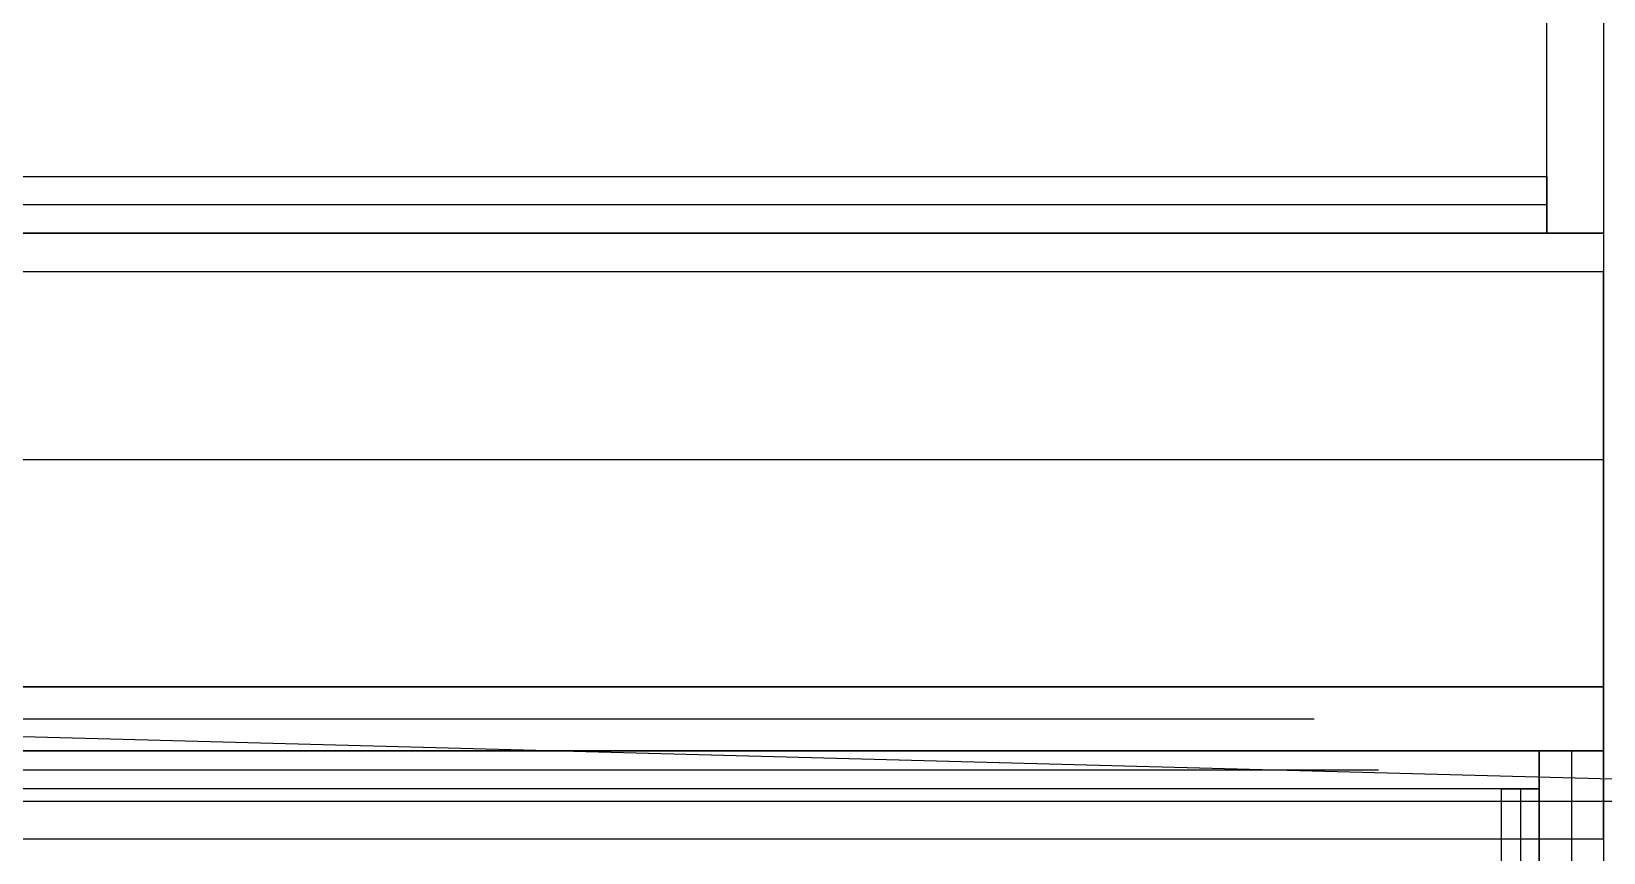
# Model space of a CAD drawing. Extents: x -23.2 to 18.8, y -18.4 to 11.3.
# Drawn here: x -5.2874 to -4.8712, y -4.2901 to -4.0729 of the extents above; entities that cross this region are included whole.
import ezdxf

# ---------------------------------------------------------------- set-up
doc = ezdxf.new("R2010")
doc.units = 0
doc.linetypes.add('DASHED', pattern=[0.75, 0.5, -0.25])
for name, color, linetype in [('EJE_MUROS', 8, 'CONTINUOUS'), ('LOSAS', 3, 'CONTINUOUS'), ('MUROS', 7, 'CONTINUOUS'), ('VIGAS', 5, 'CONTINUOUS')]:
    doc.layers.add(name, color=color, linetype=linetype)

msp = doc.modelspace()

# ---------------------------------------------------------------- linework, layer by layer
at = {"layer": 'EJE_MUROS', "linetype": 'DASHED'}
for p, q in [((-4.87866, -1.17658), (-4.87866, -4.12623)), ((-4.88616, -4.11873), (-5.56778, -4.11873)), ((-4.87116, -4.18623), (-5.44778, -4.18623)), ((-5.44778, -4.25473), (-4.87116, -4.25473)), ((-4.87966, -4.26323), (-4.87966, -4.34323)), ((-5.43078, -4.26823), (-4.88816, -4.26823)), ((-4.89316, -4.27323), (-4.89316, -4.35323))]:
    msp.add_line(p, q, dxfattribs=at)
at = {"layer": 'LOSAS'}
for p, q in [((-5.40616, -4.25624), (-4.74616, -4.2739)), ((-5.41778, -4.27646), (1.47634, -4.27646))]:
    msp.add_line(p, q, dxfattribs=at)
at = {"layer": 'MUROS'}
for p, q in [((-4.88616, -4.12623), (-4.88616, -1.17658)), ((-4.87116, -1.17658), (-4.87116, -4.12623)), ((-5.56778, -4.11123), (-4.88616, -4.11123)), ((-4.88616, -4.11123), (-4.88616, -4.12623)), ((-4.88616, -4.12623), (-5.56778, -4.12623)), ((-5.44778, -4.12623), (-4.87116, -4.12623)), ((-4.87116, -4.12623), (-4.88616, -4.12623)), ((-4.87116, -4.12623), (-4.87116, -4.24623)), ((-4.87116, -4.24623), (-5.44778, -4.24623)), ((-5.44778, -4.24623), (-4.87116, -4.24623)), ((-4.87116, -4.24623), (-4.87116, -4.26323)), ((-4.87116, -4.26323), (-5.44778, -4.26323)), ((-5.43078, -4.26323), (-4.88816, -4.26323)), ((-4.88816, -4.34323), (-4.88816, -4.26323)), ((-4.88816, -4.26323), (-4.87116, -4.26323)), ((-4.88816, -4.26323), (-4.88816, -4.27323)), ((-4.87116, -4.26323), (-4.87116, -4.34323)), ((-4.88816, -4.27323), (-5.43078, -4.27323)), ((-4.89816, -4.35323), (-4.89816, -4.27323)), ((-4.89816, -4.27323), (-4.88816, -4.27323)), ((-4.88816, -4.27323), (-4.88816, -4.35323))]:
    msp.add_line(p, q, dxfattribs=at)
at = {"layer": 'VIGAS'}
for p, q in [((-4.87116, -4.13646), (-5.36778, -4.13646)), ((-4.87116, -4.28646), (-4.87116, -4.13646)), ((-5.36778, -4.28646), (-4.87116, -4.28646))]:
    msp.add_line(p, q, dxfattribs=at)

doc.saveas('drawing.dxf')
